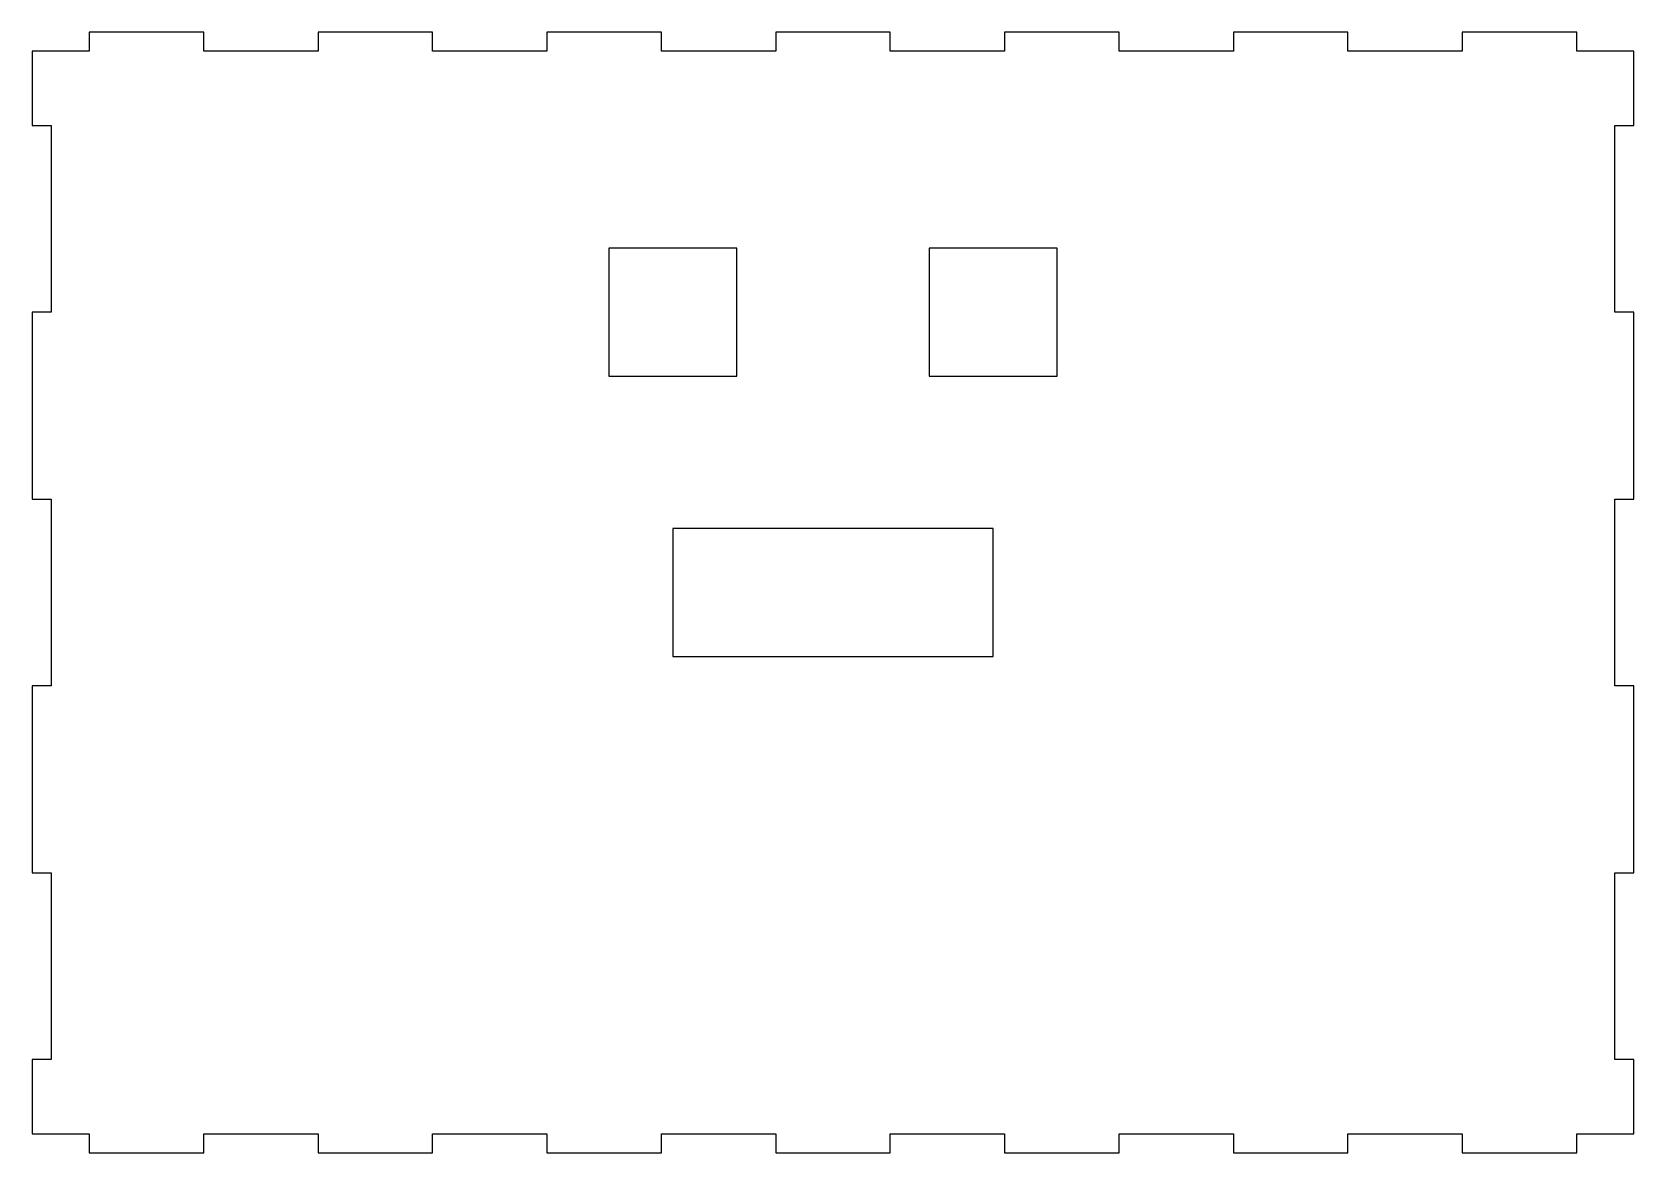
# Model space of a CAD drawing. Header units: millimetres. Extents: x -125 to 125, y 0 to 175.
import ezdxf

# ---------------------------------------------------------------- set-up
doc = ezdxf.new("R2010")
doc.units = ezdxf.units.MM
doc.layers.get('0').update_dxf_attribs({"linetype": 'CONTINUOUS'})

msp = doc.modelspace()

# ---------------------------------------------------------------- linework, layer by layer
for p, q in [((-98.21, 175), (-116.07, 175)), ((-116.07, 175), (-116.07, 172)), ((-98.21, 172), (-98.21, 175)), ((-62.5, 175), (-80.36, 175)), ((-80.36, 175), (-80.36, 172)), ((-62.5, 172), (-62.5, 175)), ((-26.79, 175), (-44.64, 175)), ((-44.64, 175), (-44.64, 172)), ((-26.79, 172), (-26.79, 175)), ((8.93, 175), (-8.93, 175)), ((-8.93, 175), (-8.93, 172)), ((8.93, 172), (8.93, 175)), ((44.64, 175), (26.79, 175)), ((26.79, 175), (26.79, 172)), ((44.64, 172), (44.64, 175)), ((80.36, 175), (62.5, 175)), ((62.5, 175), (62.5, 172)), ((80.36, 172), (80.36, 175)), ((116.07, 175), (98.21, 175)), ((98.21, 175), (98.21, 172)), ((116.07, 172), (116.07, 175)), ((-125, 172), (-125, 160.42)), ((-116.07, 172), (-125, 172)), ((-80.36, 172), (-98.21, 172)), ((-44.64, 172), (-62.5, 172)), ((-8.93, 172), (-26.79, 172)), ((26.79, 172), (8.93, 172)), ((62.5, 172), (44.64, 172)), ((98.21, 172), (80.36, 172)), ((125, 172), (116.07, 172)), ((125, 160.42), (125, 172)), ((-125, 160.42), (-122, 160.42)), ((-122, 160.42), (-122, 131.25)), ((122, 131.25), (122, 160.42)), ((122, 160.42), (125, 160.42)), ((-122, 131.25), (-125, 131.25)), ((-125, 131.25), (-125, 102.08)), ((125, 131.25), (122, 131.25)), ((125, 102.08), (125, 131.25)), ((-125, 102.08), (-122, 102.08)), ((-122, 102.08), (-122, 72.92)), ((122, 72.92), (122, 102.08)), ((122, 102.08), (125, 102.08)), ((-122, 72.92), (-125, 72.92)), ((-125, 72.92), (-125, 43.75)), ((125, 72.92), (122, 72.92)), ((125, 43.75), (125, 72.92)), ((-125, 43.75), (-122, 43.75)), ((-122, 43.75), (-122, 14.58)), ((122, 14.58), (122, 43.75)), ((122, 43.75), (125, 43.75)), ((-122, 14.58), (-125, 14.58)), ((-125, 14.58), (-125, 3)), ((125, 14.58), (122, 14.58)), ((125, 3), (125, 14.58)), ((-125, 3), (-116.07, 3)), ((-116.07, 3), (-116.07, 0)), ((-98.21, 0), (-98.21, 3)), ((-98.21, 3), (-80.36, 3)), ((-80.36, 3), (-80.36, 0)), ((-62.5, 0), (-62.5, 3)), ((-62.5, 3), (-44.64, 3)), ((-44.64, 3), (-44.64, 0)), ((-26.79, 0), (-26.79, 3)), ((-26.79, 3), (-8.93, 3)), ((-8.93, 3), (-8.93, 0)), ((8.93, 0), (8.93, 3)), ((8.93, 3), (26.79, 3)), ((26.79, 3), (26.79, 0)), ((44.64, 0), (44.64, 3)), ((44.64, 3), (62.5, 3)), ((62.5, 3), (62.5, 0)), ((80.36, 0), (80.36, 3)), ((80.36, 3), (98.21, 3)), ((98.21, 3), (98.21, 0)), ((116.07, 3), (125, 3)), ((116.07, 0), (116.07, 3)), ((-116.07, 0), (-98.21, 0)), ((-80.36, 0), (-62.5, 0)), ((-44.64, 0), (-26.79, 0)), ((-8.93, 0), (8.93, 0)), ((26.79, 0), (44.64, 0)), ((62.5, 0), (80.36, 0)), ((98.21, 0), (116.07, 0))]:
    msp.add_line(p, q)
for points in [[(-15, 141.25), (-35, 141.25), (-35, 121.25), (-15, 121.25)], [(15, 121.25), (35, 121.25), (35, 141.25), (15, 141.25)], [(25, 97.5), (-25, 97.5), (-25, 77.5), (25, 77.5)]]:
    msp.add_lwpolyline(points, close=True)

doc.saveas('drawing.dxf')
